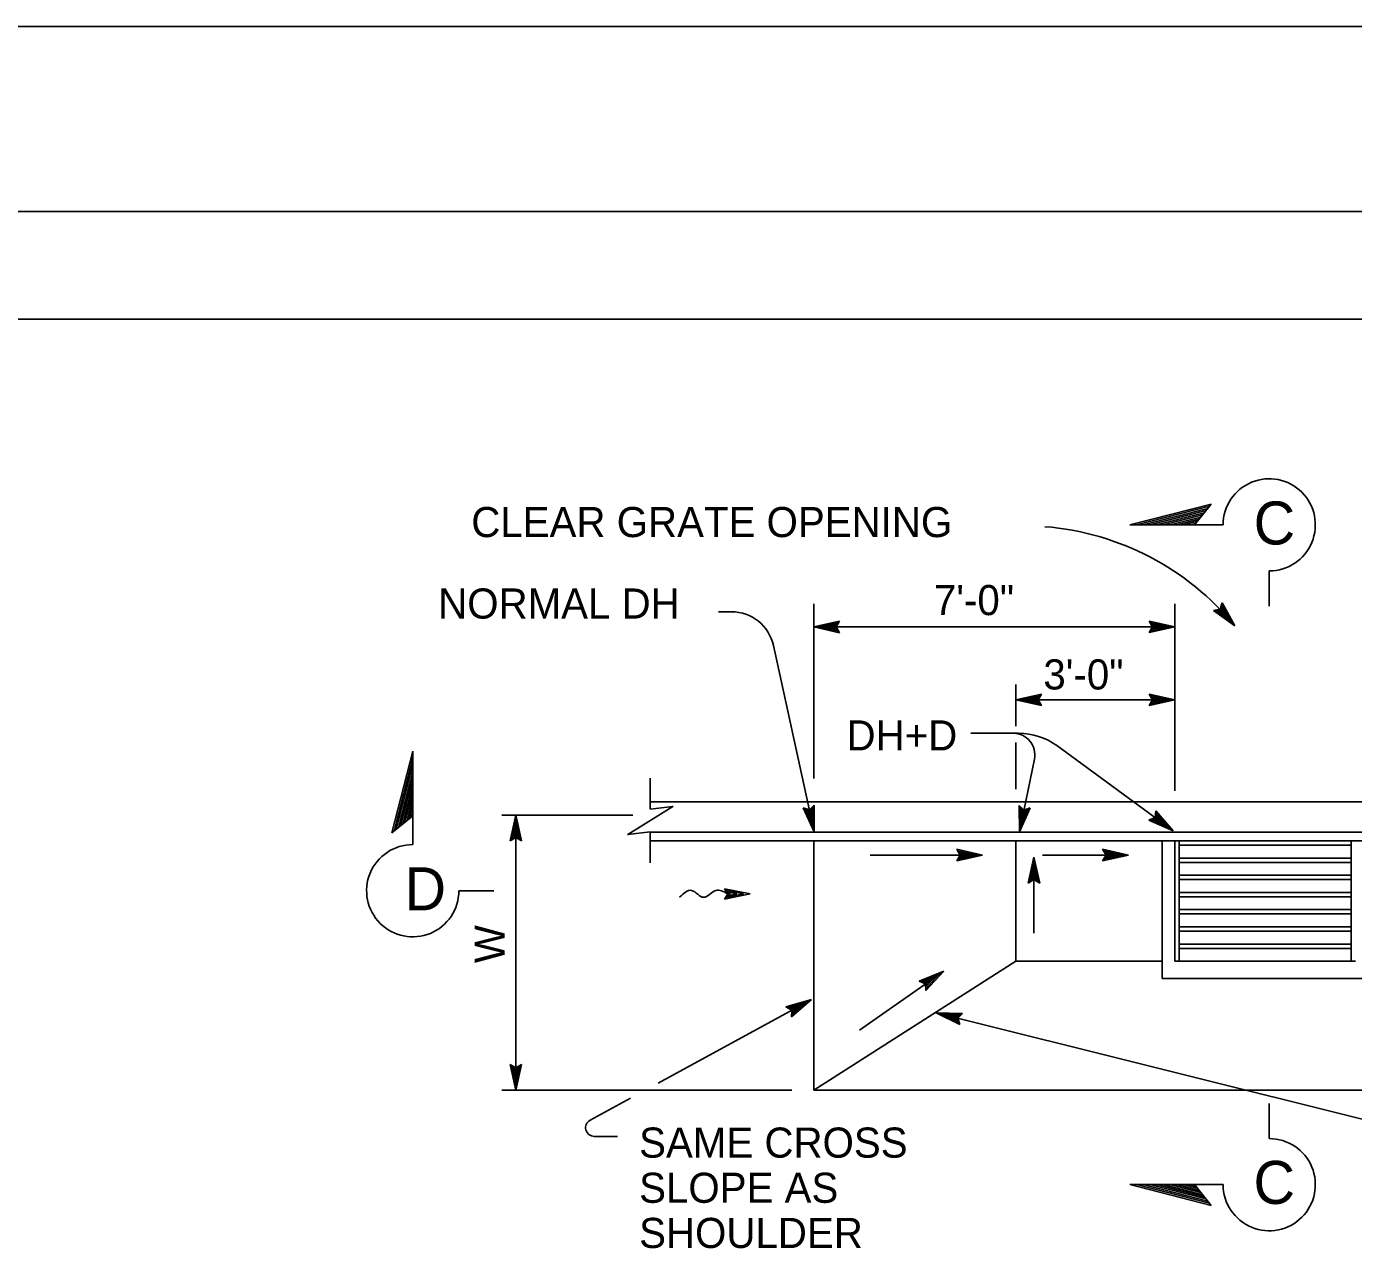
# Model space of a CAD drawing. Extents: x -894 to 866, y -472 to 714.
# Drawn here: x -307.5 to 1, y 428.8 to 713.6 of the extents above; entities that cross this region are included whole.
import ezdxf

# ---------------------------------------------------------------- set-up
doc = ezdxf.new("R2010")
doc.units = 0
for name, color, linetype in [('border_PLOTTING-ELEMENTS', 7, 'Continuous'), ('border_rw_22x34_Cut_Lines', 7, 'Continuous'), ('border_SHEET', 7, 'Continuous'), ('df_DETAIL-anno', 7, 'Continuous'), ('df_FLOW-LINE', 7, 'Continuous'), ('mc_CURB-GUTTER', 7, 'Continuous'), ('pp_PRESENTATION', 7, 'Continuous'), ('str_Concrete-A', 7, 'Continuous'), ('str_Misc-Steel-A', 7, 'Continuous')]:
    doc.layers.add(name, color=color, linetype=linetype)

msp = doc.modelspace()

# ---------------------------------------------------------------- linework, layer by layer
at = {"layer": 'border_PLOTTING-ELEMENTS'}
for points in [[(-894.04, -472.44), (865.96, -472.44), (865.96, 713.56), (-894.04, 713.56)], [(-864.04, 670.56), (835.96, 670.56), (835.96, -429.44), (-864.04, -429.44)]]:
    msp.add_lwpolyline(points, close=True, dxfattribs=at)
at = {"layer": 'border_rw_22x34_Cut_Lines'}
msp.add_lwpolyline([(-864.04, 670.56), (835.96, 670.56), (835.96, -429.44), (-864.04, -429.44)], close=True, dxfattribs=at)
at = {"layer": 'border_SHEET'}
msp.add_line((-814.04, 645.56), (810.96, 645.56), dxfattribs=at)
at = {"layer": 'df_DETAIL-anno'}
for p, q in [((-146.59, 577.51), (-143.62, 577.51)), ((-124.49, 538.74), (-124.49, 579.34)), ((-40.49, 535.85), (-40.49, 579.34)), ((-31.54, 577.83), (-30.01, 578.11)), ((-26.57, 574.21), (-31.54, 577.83)), ((-31.54, 577.83), (-31.54, 577.83)), ((-27.49, 575.25), (-31.11, 577.89)), ((-28.4, 576.28), (-30.74, 577.99)), ((-29.31, 577.32), (-30.31, 578.05)), ((-30.01, 578.11), (-29.54, 579.6)), ((-29.92, 578.42), (-29.31, 577.32)), ((-29.77, 578.79), (-28.4, 576.28)), ((-29.66, 579.2), (-27.48, 575.25)), ((-29.54, 579.6), (-29.54, 579.6)), ((-29.54, 579.6), (-26.57, 574.21)), ((-124.49, 573.99), (-118.49, 575.32)), ((-118.49, 572.65), (-124.49, 573.99)), ((-124.49, 573.99), (-124.49, 573.99)), ((-59.1, 573.99), (-124.49, 573.99)), ((-118.7, 573), (-123.11, 573.99)), ((-123.09, 573.99), (-118.72, 574.96)), ((-121.72, 573.98), (-118.9, 574.61)), ((-118.94, 573.36), (-121.72, 573.98)), ((-120.34, 573.98), (-119.13, 574.25)), ((-119.11, 573.71), (-120.34, 573.98)), ((-118.49, 575.32), (-119.29, 573.99)), ((-119.29, 573.99), (-118.49, 572.65)), ((-118.49, 575.32), (-118.49, 575.32)), ((-40.49, 573.99), (-59.1, 573.99)), ((-45.69, 573.99), (-46.49, 575.33)), ((-46.49, 575.33), (-46.49, 575.33)), ((-46.49, 575.33), (-40.49, 573.99)), ((-40.49, 573.99), (-46.49, 572.66)), ((-46.49, 572.66), (-45.69, 573.99)), ((-46.27, 574.97), (-41.87, 573.99)), ((-41.88, 573.98), (-46.25, 573.02)), ((-43.25, 573.99), (-46.07, 573.36)), ((-46.04, 574.61), (-43.25, 573.99)), ((-45.86, 574.26), (-44.63, 573.99)), ((-44.63, 573.99), (-45.84, 573.72)), ((-40.49, 573.99), (-40.49, 573.99)), ((-26.57, 574.21), (-26.57, 574.21)), ((-118.49, 572.65), (-118.49, 572.65)), ((-46.49, 572.66), (-46.49, 572.66)), ((-124.36, 526.39), (-133.85, 569.65)), ((-77.49, 550.92), (-77.49, 560.63)), ((-77.49, 557.02), (-71.49, 558.36)), ((-71.49, 555.69), (-77.49, 557.02)), ((-77.49, 557.02), (-77.49, 557.02)), ((-46.59, 557.02), (-77.49, 557.02)), ((-71.7, 556.04), (-76.11, 557.02)), ((-76.09, 557.03), (-71.72, 558)), ((-74.72, 557.02), (-71.9, 557.65)), ((-71.94, 556.4), (-74.72, 557.02)), ((-73.34, 557.02), (-72.13, 557.29)), ((-72.11, 556.75), (-73.34, 557.02)), ((-71.49, 558.36), (-72.29, 557.02)), ((-72.29, 557.02), (-71.49, 555.69)), ((-71.49, 558.36), (-71.49, 558.36)), ((-71.49, 555.69), (-71.49, 555.69)), ((-40.49, 557.02), (-46.91, 557.02)), ((-45.69, 557.02), (-46.49, 558.37)), ((-46.49, 558.37), (-46.49, 558.37)), ((-46.49, 558.37), (-40.49, 557.02)), ((-40.49, 557.02), (-46.49, 555.7)), ((-46.49, 555.7), (-45.69, 557.02)), ((-46.49, 555.7), (-46.49, 555.7)), ((-46.27, 558.01), (-41.87, 557.03)), ((-41.88, 557.02), (-46.25, 556.05)), ((-43.25, 557.03), (-46.07, 556.4)), ((-46.04, 557.65), (-43.25, 557.03)), ((-45.86, 557.3), (-44.63, 557.03)), ((-44.63, 557.03), (-45.84, 556.76)), ((-40.49, 557.02), (-40.49, 557.02)), ((-87.98, 549.28), (-76.84, 549.28)), ((-77.49, 536.26), (-77.49, 547.14)), ((-67.99, 546.39), (-40.91, 526.59)), ((-73.17, 543.27), (-76.64, 526.33)), ((-124.36, 526.39), (-126.95, 531.97)), ((-126.95, 531.97), (-126.95, 531.97)), ((-126.95, 531.97), (-125.48, 531.47)), ((-124.66, 527.75), (-126.55, 531.82)), ((-124.95, 529.09), (-126.17, 531.72)), ((-125.25, 530.44), (-125.77, 531.56)), ((-125.48, 531.47), (-124.34, 532.54)), ((-125.24, 531.7), (-125.25, 530.44)), ((-124.94, 531.95), (-124.95, 529.09)), ((-124.64, 532.25), (-124.66, 527.74)), ((-124.34, 532.54), (-124.36, 526.39)), ((-124.34, 532.54), (-124.34, 532.54)), ((-76.64, 526.33), (-76.74, 532.47)), ((-76.74, 532.47), (-76.74, 532.47)), ((-76.74, 532.47), (-75.6, 531.42)), ((-74.12, 531.94), (-76.64, 526.33)), ((-76.36, 527.69), (-76.43, 532.17)), ((-74.51, 531.8), (-76.36, 527.68)), ((-76.08, 529.03), (-76.13, 531.93)), ((-74.91, 531.64), (-76.08, 529.03)), ((-75.8, 530.39), (-75.82, 531.62)), ((-75.29, 531.54), (-75.8, 530.39)), ((-75.6, 531.42), (-74.12, 531.94)), ((-74.12, 531.94), (-74.12, 531.94)), ((-45.11, 529.66), (-44.96, 531.21)), ((-45, 530.8), (-42.02, 527.4)), ((-44.96, 531.21), (-44.96, 531.21)), ((-44.96, 531.21), (-40.91, 526.59)), ((-166.51, 530.26), (-196.96, 530.26)), ((-195.08, 524.26), (-193.74, 530.26)), ((-194.72, 524.48), (-193.74, 528.88)), ((-193.74, 530.26), (-193.74, 530.26)), ((-193.74, 530.26), (-192.41, 524.26)), ((-193.74, 466.27), (-193.74, 530.26)), ((-193.74, 528.87), (-192.77, 524.5)), ((-46.54, 529.06), (-45.11, 529.66)), ((-40.91, 526.59), (-46.54, 529.06)), ((-46.54, 529.06), (-46.54, 529.06)), ((-42.03, 527.41), (-46.14, 529.21)), ((-43.14, 528.22), (-45.79, 529.38)), ((-44.25, 529.04), (-45.39, 529.53)), ((-45.08, 529.98), (-44.25, 529.04)), ((-45.02, 530.37), (-43.14, 528.22)), ((-193.74, 525.06), (-195.08, 524.26)), ((-194.36, 524.72), (-193.74, 527.5)), ((-194.02, 524.89), (-193.74, 526.12)), ((-193.74, 527.5), (-193.11, 524.68)), ((-193.74, 526.12), (-193.47, 524.91)), ((-192.41, 524.26), (-193.74, 525.06)), ((-124.36, 526.39), (-124.36, 526.39)), ((-76.64, 526.33), (-76.64, 526.33)), ((-40.91, 526.59), (-40.91, 526.59)), ((-195.08, 524.26), (-195.08, 524.26)), ((-192.41, 524.26), (-192.41, 524.26)), ((-160.67, 467.93), (-125.02, 487.4)), ((-130.93, 485.7), (-125.02, 487.4)), ((-130.93, 485.7), (-125.02, 487.4)), ((-129.59, 484.91), (-130.93, 485.7)), ((-130.93, 485.7), (-130.93, 485.7)), ((-129.59, 484.91), (-130.93, 485.7)), ((-130.93, 485.7), (-130.93, 485.7)), ((-130.57, 485.49), (-126.23, 486.74)), ((-130.57, 485.49), (-126.23, 486.74)), ((-130.19, 485.29), (-127.45, 486.08)), ((-130.19, 485.29), (-127.45, 486.08)), ((-129.87, 485.07), (-128.66, 485.42)), ((-129.87, 485.07), (-128.66, 485.42)), ((-125.02, 487.4), (-129.65, 483.36)), ((-125.02, 487.4), (-129.65, 483.36)), ((-129.65, 483.36), (-129.59, 484.91)), ((-129.65, 483.36), (-129.59, 484.91)), ((-127.45, 486.08), (-129.63, 484.18)), ((-127.45, 486.08), (-129.63, 484.18)), ((-126.24, 486.73), (-129.62, 483.79)), ((-126.24, 486.73), (-129.62, 483.79)), ((-128.66, 485.42), (-129.59, 484.6)), ((-128.66, 485.42), (-129.59, 484.6)), ((-125.02, 487.4), (-125.02, 487.4)), ((-125.02, 487.4), (-125.02, 487.4)), ((-129.65, 483.36), (-129.65, 483.36)), ((-129.65, 483.36), (-129.65, 483.36)), ((17.77, 455.83), (-96.01, 484.3)), ((-90.52, 481.54), (-96.01, 484.3)), ((-96.01, 484.3), (-96.01, 484.3)), ((-96.01, 484.3), (-89.87, 484.13)), ((-90.64, 481.94), (-94.67, 483.96)), ((-94.66, 483.96), (-90.18, 483.84)), ((-90.78, 482.34), (-93.33, 483.62)), ((-93.33, 483.62), (-90.44, 483.55)), ((-90.87, 482.72), (-91.99, 483.29)), ((-91.99, 483.29), (-90.75, 483.25)), ((-89.87, 484.13), (-90.97, 483.03)), ((-90.97, 483.03), (-90.52, 481.54)), ((-90.52, 481.54), (-90.52, 481.54)), ((-89.87, 484.13), (-89.87, 484.13)), ((-193.74, 466.27), (-195.07, 472.27)), ((-195.07, 472.27), (-195.07, 472.27)), ((-195.07, 472.27), (-193.74, 471.47)), ((-193.74, 471.47), (-192.4, 472.27)), ((-192.4, 472.27), (-193.74, 466.27)), ((-192.75, 472.05), (-193.74, 467.64)), ((-192.4, 472.27), (-192.4, 472.27)), ((-193.74, 467.66), (-194.71, 472.03)), ((-193.74, 469.03), (-194.36, 471.85)), ((-193.74, 470.41), (-194, 471.62)), ((-193.11, 471.81), (-193.74, 469.03)), ((-193.46, 471.64), (-193.74, 470.41)), ((-129.54, 466.27), (-196.96, 466.27)), ((-193.74, 466.27), (-193.74, 466.27)), ((-176.48, 459.3), (-167.06, 464.44)), ((-175.52, 455.55), (-170.1, 455.55))]:
    msp.add_line(p, q, dxfattribs=at)
for centre, radius, start, end in [((-75.79, 533.82), 63.67, 39.3774, 85.4735), ((-143.62, 567.51), 10, 12.3738, 90), ((-78.07, 544.28), 5, 348.44, 90), ((-76.84, 534.28), 15, 53.8297, 90), ((-175.52, 457.55), 2, 118.6378, 270)]:
    msp.add_arc(centre, radius, start, end, dxfattribs=at)
at = {"layer": 'df_FLOW-LINE'}
for p, q in [((-145.26, 513.13), (-139.26, 511.93)), ((-144.46, 511.93), (-145.26, 513.13)), ((-145.02, 512.77), (-140.79, 511.93)), ((-144.79, 512.42), (-142.32, 511.93)), ((-139.26, 511.93), (-145.26, 510.73)), ((-145.26, 510.73), (-144.46, 511.93)), ((-145.26, 510.73), (-145.26, 510.73)), ((-140.79, 511.93), (-145.01, 511.08)), ((-142.32, 511.93), (-144.78, 511.43)), ((-144.55, 512.07), (-143.85, 511.93)), ((-143.85, 511.93), (-144.53, 511.79)), ((-144.46, 511.93), (-144.46, 511.93)), ((-139.26, 511.93), (-139.26, 511.93))]:
    msp.add_line(p, q, dxfattribs=at)
msp.add_spline([(-155.66, 511.13), (-152.86, 512.73), (-150.06, 511.13), (-147.26, 512.73), (-144.46, 511.93)], degree=3, dxfattribs=at)
at = {"layer": 'mc_CURB-GUTTER'}
for p, q in [((-162.48, 538.84), (-162.48, 531.62)), ((123.51, 533.29), (-162.49, 533.29)), ((119.26, 526.29), (-162.54, 526.29)), ((-162.48, 526.37), (-162.48, 519.16)), ((123.46, 524.29), (-162.54, 524.29))]:
    msp.add_line(p, q, dxfattribs=at)
msp.add_lwpolyline([(-162.48, 526.37), (-167.73, 525.72), (-157.23, 532.28), (-162.48, 531.62)], dxfattribs=at)
at = {"layer": 'pp_PRESENTATION'}
for p, q in [((-50.99, 597.71), (-32.04, 602.55)), ((-49.44, 597.71), (-32.45, 602.05)), ((-35.96, 597.71), (-32.04, 602.55)), ((-47.88, 597.71), (-32.85, 601.55)), ((-46.32, 597.71), (-33.26, 601.04)), ((-44.76, 597.71), (-33.67, 600.54)), ((-43.2, 597.71), (-34.07, 600.04)), ((-41.64, 597.71), (-34.48, 599.54)), ((-40.08, 597.71), (-34.88, 599.04)), ((-38.53, 597.71), (-35.29, 598.54)), ((-29.29, 597.71), (-50.99, 597.71)), ((-36.97, 597.71), (-35.69, 598.04)), ((-18.57, 587), (-18.57, 578.85)), ((-217.71, 545.08), (-222.54, 526.13)), ((-217.71, 543.52), (-222.04, 526.54)), ((-217.71, 523.38), (-217.71, 545.08)), ((-217.71, 541.97), (-221.54, 526.95)), ((-217.71, 540.41), (-221.04, 527.35)), ((-217.71, 538.85), (-220.54, 527.76)), ((-217.71, 537.29), (-220.04, 528.16)), ((-217.71, 535.73), (-219.54, 528.57)), ((-217.71, 534.18), (-219.03, 528.97)), ((-217.71, 532.62), (-218.53, 529.38)), ((-217.71, 531.06), (-218.03, 529.78)), ((-217.71, 530.05), (-222.54, 526.13)), ((-90.43, 520.95), (-91.23, 522.29)), ((-91.23, 522.29), (-91.23, 522.29)), ((-91.23, 522.29), (-85.23, 520.95)), ((-91.02, 521.93), (-86.61, 520.95)), ((-90.78, 521.57), (-88, 520.95)), ((-56.51, 520.95), (-57.31, 522.29)), ((-57.31, 522.29), (-57.31, 522.29)), ((-57.31, 522.29), (-51.31, 520.95)), ((-57.09, 521.93), (-52.69, 520.95)), ((-56.86, 521.57), (-54.07, 520.95)), ((-85.23, 520.95), (-111.33, 520.95)), ((-85.23, 520.95), (-91.23, 519.62)), ((-91.23, 519.62), (-90.43, 520.95)), ((-91.23, 519.62), (-91.23, 519.62)), ((-86.62, 520.94), (-91, 519.98)), ((-88, 520.95), (-90.82, 520.32)), ((-90.61, 521.23), (-89.38, 520.95)), ((-89.38, 520.95), (-90.59, 520.68)), ((-85.23, 520.95), (-85.23, 520.95)), ((-74.61, 514.44), (-73.27, 520.44)), ((-74.25, 514.66), (-73.27, 519.06)), ((-73.27, 502.83), (-73.27, 520.44)), ((-73.27, 520.44), (-73.27, 520.44)), ((-73.27, 520.44), (-71.94, 514.44)), ((-73.26, 519.05), (-72.3, 514.67)), ((-51.31, 520.95), (-71.32, 520.95)), ((-51.31, 520.95), (-57.31, 519.62)), ((-57.31, 519.62), (-56.51, 520.95)), ((-57.31, 519.62), (-57.31, 519.62)), ((-52.7, 520.94), (-57.07, 519.98)), ((-54.07, 520.95), (-56.9, 520.32)), ((-56.68, 521.23), (-55.45, 520.95)), ((-55.45, 520.95), (-56.66, 520.68)), ((-51.31, 520.95), (-51.31, 520.95)), ((-73.27, 515.24), (-74.61, 514.44)), ((-73.89, 514.89), (-73.27, 517.68)), ((-73.55, 515.07), (-73.27, 516.29)), ((-73.27, 517.68), (-72.64, 514.85)), ((-73.27, 516.29), (-73, 515.09)), ((-71.94, 514.44), (-73.27, 515.24)), ((-206.99, 512.66), (-198.84, 512.66)), ((-74.61, 514.44), (-74.61, 514.44)), ((-71.94, 514.44), (-71.94, 514.44)), ((-94.25, 493.97), (-113.85, 480.25)), ((-99.94, 491.63), (-94.25, 493.97)), ((-94.25, 493.97), (-98.41, 489.44)), ((-94.25, 493.97), (-94.25, 493.97)), ((-98.51, 490.99), (-99.94, 491.63)), ((-99.94, 491.63), (-99.94, 491.63)), ((-99.56, 491.46), (-95.39, 493.18)), ((-99.16, 491.3), (-96.52, 492.39)), ((-98.82, 491.12), (-97.65, 491.6)), ((-98.41, 489.44), (-98.51, 490.99)), ((-97.65, 491.6), (-98.49, 490.69)), ((-96.52, 492.39), (-98.47, 490.26)), ((-95.39, 493.17), (-98.42, 489.87)), ((-98.41, 489.44), (-98.41, 489.44)), ((-18.57, 455.04), (-18.57, 463.19)), ((-50.99, 444.33), (-32.04, 439.49)), ((-29.29, 444.33), (-50.99, 444.33)), ((-49.43, 444.33), (-32.45, 440)), ((-47.88, 444.33), (-32.85, 440.5)), ((-46.32, 444.33), (-33.26, 441)), ((-44.76, 444.33), (-33.67, 441.5)), ((-43.2, 444.33), (-34.07, 442)), ((-41.64, 444.33), (-34.48, 442.5)), ((-40.08, 444.33), (-34.88, 443)), ((-38.53, 444.33), (-35.29, 443.5)), ((-36.97, 444.33), (-35.69, 444)), ((-35.96, 444.33), (-32.04, 439.49))]:
    msp.add_line(p, q, dxfattribs=at)
for centre, start, end in [((-18.57, 597.72), 269.9995, 180), ((-217.71, 512.66), 90, 0.0005), ((-18.57, 444.33), 180, 90.0005)]:
    msp.add_arc(centre, 10.72, start, end, dxfattribs=at)
at = {"layer": 'str_Concrete-A'}
for p, q in [((-124.49, 524.29), (-124.49, 466.27)), ((-77.49, 524.29), (-77.49, 496.26)), ((-43.49, 524.29), (-43.49, 492.26)), ((-124.49, 466.27), (-77.49, 496.26)), ((-77.49, 496.26), (-43.48, 496.26)), ((-43.49, 492.26), (4.51, 492.26)), ((-124.49, 466.27), (85.51, 466.27))]:
    msp.add_line(p, q, dxfattribs=at)
at = {"layer": 'str_Misc-Steel-A'}
for p, q in [((-40.49, 524.29), (-40.49, 496.26)), ((-39.49, 524.29), (-39.49, 496.26)), ((-39.49, 523.26), (0.51, 523.26)), ((0.51, 496.26), (0.51, 524.29)), ((-39.49, 520.26), (0.51, 520.26)), ((-39.49, 519.26), (0.51, 519.26)), ((-39.49, 516.26), (0.51, 516.26)), ((-39.49, 515.26), (0.51, 515.26)), ((-39.49, 512.26), (0.51, 512.26)), ((-39.49, 511.26), (0.51, 511.26)), ((-39.49, 508.26), (0.51, 508.26)), ((-39.49, 507.26), (0.51, 507.26)), ((-39.49, 504.26), (0.44, 504.26)), ((-39.49, 503.26), (0.51, 503.26)), ((-39.49, 500.26), (0.51, 500.26)), ((-39.49, 499.26), (0.51, 499.26)), ((-40.49, 496.26), (1.51, 496.26))]:
    msp.add_line(p, q, dxfattribs=at)

# ---------------------------------------------------------------- texts
at = {"layer": 'df_DETAIL-anno'}
for s, p in [('CLEAR GRATE OPENING', (-204.1, 594.87)), ('7\'-0"', (-96.53, 576.73)), ('NORMAL DH', (-211.8, 575.93)), ('3\'-0"', (-71.09, 559.45)), ('DH+D', (-116.85, 545.28)), ('SAME CROSS', (-165.07, 450.61)), ('SLOPE AS', (-165.07, 440.11)), ('SHOULDER', (-165.07, 429.61))]:
    msp.add_text(s, height=7, dxfattribs=at).set_placement(p)
msp.add_text('W', height=7, rotation=90, dxfattribs=at).set_placement((-196.33, 495.83))
at = {"layer": 'pp_PRESENTATION'}
for s, p in [('C', (-22.19, 593.15)), ('D', (-219.62, 508.11)), ('C', (-22.23, 439.85))]:
    msp.add_text(s, height=10, dxfattribs=at).set_placement(p)

doc.saveas('drawing.dxf')
